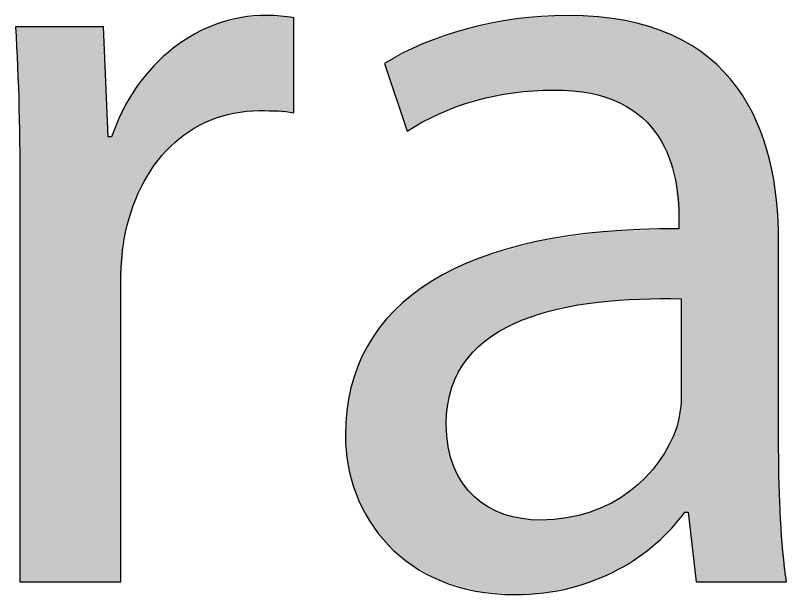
# Model space of a CAD drawing. Extents: x 0 to 360, y -268 to 0.
# Drawn here: x 256.271 to 258.288, y -177.433 to -175.919 of the extents above; entities that cross this region are included whole.
import ezdxf

# ---------------------------------------------------------------- set-up
doc = ezdxf.new("R2010")
doc.units = 0
doc.layers.add('LAYER_1', color=7, linetype='CONTINUOUS')

# ---------------------------------------------------------------- blocks, each defined once
blk = doc.blocks.new('*U282')
at = {"layer": 'LAYER_1', "color": 250}
for points in [[(256.9094, -176.1679), (256.8618, -175.9246), (256.9094, -175.9205)], [(256.9273, -176.1691), (256.9094, -175.9205), (256.9273, -175.919)], [(256.9094, -176.1679), (256.9094, -175.9205), (256.9273, -176.1691)], [(256.9273, -176.1691), (256.9273, -175.919), (256.999, -176.1739)], [(256.7986, -176.1872), (256.7806, -175.9493), (256.7986, -175.9412)], [(256.8422, -176.1742), (256.7986, -175.9412), (256.8422, -175.9298)], [(256.8618, -176.1724), (256.8422, -175.9298), (256.8618, -175.9246)], [(256.2799, -176.1619), (256.2799, -175.949), (256.2824, -176.4018)], [(256.7806, -176.1925), (256.7387, -175.9682), (256.7806, -175.9493)], [(256.725, -176.222), (256.6831, -176.0048), (256.725, -175.9772)], [(256.7387, -176.2147), (256.725, -175.9772), (256.7387, -175.9682)], [(256.676, -176.2616), (256.634, -176.0495), (256.676, -176.0113)], [(256.6831, -176.2558), (256.676, -176.0113), (256.6831, -176.0048)], [(256.6327, -176.3126), (256.5995, -176.0914), (256.6327, -176.0506)], [(256.634, -176.3105), (256.6327, -176.0506), (256.634, -176.0495)], [(256.5995, -176.3678), (256.5885, -176.1049), (256.5995, -176.0914)], [(256.5885, -176.3949), (256.5731, -176.1307), (256.5885, -176.1049)], [(256.5731, -176.4325), (256.5552, -176.1606), (256.5731, -176.1307)], [(256.5552, -176.5038), (256.5513, -176.1672), (256.5552, -176.1606)], [(256.5463, -177.4002), (256.5222, -176.2368), (256.5463, -176.1792)], [(256.5513, -176.5578), (256.5463, -176.1792), (256.5513, -176.1672)]]:
    blk.add_solid(points, dxfattribs=at)
at = {"layer": 'LAYER_1', "color": 250, "extrusion": (0, 0, -1)}
for points in [[(-256.999, -176.1739), (-256.9273, -175.919), (-256.999, -175.925)], [(-256.7986, -176.1872), (-256.7986, -175.9412), (-256.8422, -176.1742)], [(-256.8422, -176.1742), (-256.8422, -175.9298), (-256.8618, -176.1724)], [(-256.8618, -176.1724), (-256.8618, -175.9246), (-256.9094, -176.1679)], [(-256.2799, -176.1619), (-256.2707, -175.949), (-256.2799, -175.949)], [(-256.2824, -176.4018), (-256.2799, -175.949), (-256.2824, -175.949)], [(-256.2824, -177.4002), (-256.2824, -175.949), (-256.5015, -177.4002)], [(-256.5015, -177.4002), (-256.2824, -175.949), (-256.5015, -175.949)], [(-256.5015, -177.4002), (-256.5015, -175.949), (-256.5132, -177.4002)], [(-256.5132, -177.4002), (-256.5015, -175.949), (-256.5132, -176.2368)], [(-256.7806, -176.1925), (-256.7806, -175.9493), (-256.7986, -176.1872)], [(-256.725, -176.222), (-256.725, -175.9772), (-256.7387, -176.2147)], [(-256.7387, -176.2147), (-256.7387, -175.9682), (-256.7806, -176.1925)], [(-256.676, -176.2616), (-256.676, -176.0113), (-256.6831, -176.2558)], [(-256.6831, -176.2558), (-256.6831, -176.0048), (-256.725, -176.222)], [(-256.6327, -176.3126), (-256.6327, -176.0506), (-256.634, -176.3105)], [(-256.634, -176.3105), (-256.634, -176.0495), (-256.676, -176.2616)], [(-256.5995, -176.3678), (-256.5995, -176.0914), (-256.6327, -176.3126)], [(-256.5885, -176.3949), (-256.5885, -176.1049), (-256.5995, -176.3678)], [(-256.5731, -176.4325), (-256.5731, -176.1307), (-256.5885, -176.3949)], [(-256.5552, -176.5038), (-256.5552, -176.1606), (-256.5731, -176.4325)], [(-256.5463, -176.6266), (-256.5463, -176.1792), (-256.5513, -176.5578)], [(-256.5513, -176.5578), (-256.5513, -176.1672), (-256.5552, -176.5038)], [(-256.5132, -177.4002), (-256.5132, -176.2368), (-256.5222, -177.4002)], [(-256.5222, -177.4002), (-256.5132, -176.2368), (-256.5222, -176.2368)], [(-256.5222, -177.4002), (-256.5222, -176.2368), (-256.5463, -177.4002)]]:
    blk.add_solid(points, dxfattribs=at)
blk = doc.blocks.new('*U283')
at = {"layer": 'LAYER_1', "color": 250}
for points in [[(257.679, -176.1141), (257.677, -175.9216), (257.679, -175.9214)], [(257.6915, -176.1152), (257.679, -175.9214), (257.6915, -175.9206)], [(257.679, -176.1141), (257.679, -175.9214), (257.6915, -176.1152)], [(257.7125, -176.1171), (257.6915, -175.9206), (257.7125, -175.9192)], [(257.6915, -176.1152), (257.6915, -175.9206), (257.7125, -176.1171)], [(257.7155, -176.1173), (257.7125, -175.9192), (257.7155, -175.919)], [(257.7125, -176.1171), (257.7125, -175.9192), (257.7155, -176.1173)], [(257.7155, -176.1173), (257.7155, -175.919), (257.7229, -176.118)], [(257.7229, -176.118), (257.7229, -175.9193), (257.7423, -176.1196)], [(257.7423, -176.1196), (257.7423, -175.9202), (257.7443, -176.1198)], [(257.7443, -176.1198), (257.7443, -175.9202), (257.7745, -176.1224)], [(257.5164, -176.133), (257.5079, -175.9427), (257.5164, -175.941)], [(257.5496, -176.1261), (257.5164, -175.941), (257.5496, -175.9343)], [(257.5549, -176.125), (257.5496, -175.9343), (257.5549, -175.9332)], [(257.5733, -176.1211), (257.5549, -175.9332), (257.5733, -175.9295)], [(257.5777, -176.1208), (257.5733, -175.9295), (257.5777, -175.9287)], [(257.5804, -176.1206), (257.5777, -175.9287), (257.5804, -175.9281)], [(257.5953, -176.1196), (257.5804, -175.9281), (257.5953, -175.9271)], [(257.5972, -176.1195), (257.5953, -175.9271), (257.5972, -175.927)], [(257.6334, -176.117), (257.5972, -175.927), (257.6334, -175.9245)], [(257.6429, -176.1163), (257.6334, -175.9245), (257.6429, -175.9239)], [(257.6439, -176.1163), (257.6429, -175.9239), (257.6439, -175.9238)], [(257.6528, -176.1156), (257.6439, -175.9238), (257.6528, -175.9232)], [(257.677, -176.114), (257.6528, -175.9232), (257.677, -175.9216)], [(257.677, -176.114), (257.677, -175.9216), (257.679, -176.1141)], [(257.7745, -176.1224), (257.7745, -175.9216), (257.7762, -176.1226)], [(257.7762, -176.1226), (257.7762, -175.9216), (257.7877, -176.1264)], [(257.7877, -176.1264), (257.7877, -175.9221), (257.7949, -176.1288)], [(257.7949, -176.1288), (257.7949, -175.9224), (257.795, -176.1288)], [(257.795, -176.1288), (257.795, -175.9225), (257.8031, -176.1315)], [(257.8031, -176.1315), (257.8031, -175.9236), (257.8078, -176.1331)], [(257.8078, -176.1331), (257.8078, -175.9243), (257.8299, -176.1404)], [(257.8299, -176.1404), (257.8299, -175.9274), (257.8469, -176.146)], [(257.8469, -176.146), (257.8469, -175.9298), (257.8534, -176.1482)], [(257.8534, -176.1482), (257.8534, -175.9307), (257.8666, -176.1571)], [(257.8666, -176.1571), (257.8666, -175.9326), (257.8784, -176.165)], [(257.8784, -176.165), (257.8784, -175.9355), (257.9001, -176.1795)], [(257.9001, -176.1795), (257.9001, -175.941), (257.9034, -176.1817)], [(257.4299, -176.1575), (257.4283, -175.962), (257.4299, -175.9615)], [(257.4408, -176.1536), (257.4299, -175.9615), (257.4408, -175.9577)], [(257.4522, -176.1494), (257.4408, -175.9577), (257.4522, -175.9538)], [(257.4534, -176.149), (257.4522, -175.9538), (257.4534, -175.9536)], [(257.4552, -176.1484), (257.4534, -175.9536), (257.4552, -175.9532)], [(257.4713, -176.1426), (257.4552, -175.9532), (257.4713, -175.95)], [(257.4727, -176.142), (257.4713, -175.95), (257.4727, -175.9497)], [(257.4744, -176.1417), (257.4727, -175.9497), (257.4744, -175.9494)], [(257.4824, -176.14), (257.4744, -175.9494), (257.4824, -175.9478)], [(257.4838, -176.1397), (257.4824, -175.9478), (257.4838, -175.9475)], [(257.5079, -176.1347), (257.4838, -175.9475), (257.5079, -175.9427)], [(257.9034, -176.1817), (257.9034, -175.9418), (257.9114, -176.1871)], [(257.9114, -176.1871), (257.9114, -175.9438), (257.9199, -176.197)], [(257.9199, -176.197), (257.9199, -175.946), (257.9312, -176.2103)], [(257.9312, -176.2103), (257.9312, -175.9488), (257.9472, -176.2289)], [(257.9472, -176.2289), (257.9472, -175.9549), (257.9527, -176.2353)], [(257.9527, -176.2353), (257.9527, -175.957), (257.9542, -176.2383)], [(257.9542, -176.2383), (257.9542, -175.9576), (257.9802, -176.2893)], [(257.379, -176.1759), (257.3598, -175.9854), (257.379, -175.9789)], [(257.3846, -176.1739), (257.379, -175.9789), (257.3846, -175.977)], [(257.3979, -176.1691), (257.3846, -175.977), (257.3979, -175.9724)], [(257.3992, -176.1686), (257.3979, -175.9724), (257.3992, -175.972)], [(257.4016, -176.1677), (257.3992, -175.972), (257.4016, -175.9711)], [(257.403, -176.1672), (257.4016, -175.9711), (257.403, -175.9706)], [(257.4093, -176.165), (257.403, -175.9706), (257.4093, -175.9685)], [(257.4125, -176.1638), (257.4093, -175.9685), (257.4125, -175.9674)], [(257.4177, -176.1619), (257.4125, -175.9674), (257.4177, -175.9656)], [(257.4186, -176.1616), (257.4177, -175.9656), (257.4186, -175.9653)], [(257.4283, -176.1581), (257.4186, -175.9653), (257.4283, -175.962)], [(257.9802, -176.2893), (257.9802, -175.9675), (257.9812, -176.2928)], [(257.9812, -176.2928), (257.9812, -175.9679), (257.9877, -176.315)], [(257.9877, -176.315), (257.9877, -175.9703), (257.989, -176.3192)], [(257.989, -176.3192), (257.989, -175.9708), (257.9965, -176.345)], [(257.9965, -176.345), (257.9965, -175.9748), (258.0008, -176.3895)], [(258.0008, -176.3895), (258.0008, -175.9771), (258.0063, -176.4468)], [(257.3358, -176.1998), (257.3083, -176.0077), (257.3358, -175.9936)], [(257.3598, -176.1865), (257.3358, -175.9936), (257.3598, -175.9854)], [(258.0304, -177.2173), (258.0304, -175.9928), (258.0402, -177.3007)], [(258.0402, -177.3007), (258.0402, -175.998), (258.0518, -177.4002)], [(257.2959, -176.2218), (257.2621, -176.0315), (257.2959, -176.0141)], [(257.3076, -176.2153), (257.2959, -176.0141), (257.3076, -176.0081)], [(257.3083, -176.2149), (257.3076, -176.0081), (257.3083, -176.0077)], [(257.2458, -176.0739), (257.236, -176.0449), (257.2458, -176.0399)], [(257.2621, -176.122), (257.2458, -176.0399), (257.2621, -176.0315)], [(257.2458, -176.0739), (257.2458, -176.0399), (257.2621, -176.122)], [(257.2621, -176.122), (257.2621, -176.0315), (257.2959, -176.2218)], [(257.8031, -176.668), (257.795, -176.4865), (257.8031, -176.4853)], [(257.8078, -176.6676), (257.8031, -176.4853), (257.8078, -176.4846)], [(257.8299, -176.6659), (257.8078, -176.4846), (257.8299, -176.4838)], [(257.8469, -176.6647), (257.8299, -176.4838), (257.8469, -176.4831)], [(257.8534, -176.6642), (257.8469, -176.4831), (257.8534, -176.4828)], [(257.8666, -176.6632), (257.8534, -176.4828), (257.8666, -176.4823)], [(257.8784, -176.6623), (257.8666, -176.4823), (257.8784, -176.4818)], [(257.9001, -176.6607), (257.8784, -176.4818), (257.9001, -176.481)], [(257.9034, -176.6604), (257.9001, -176.481), (257.9034, -176.4808)], [(257.9114, -176.6604), (257.9034, -176.4808), (257.9114, -176.4805)], [(257.9199, -176.6603), (257.9114, -176.4805), (257.9199, -176.4802)], [(257.9312, -176.6602), (257.9199, -176.4802), (257.9312, -176.4797)], [(257.9472, -176.6601), (257.9312, -176.4797), (257.9472, -176.4791)], [(257.9527, -176.6601), (257.9472, -176.4791), (257.9527, -176.4789)], [(257.9542, -176.6601), (257.9527, -176.4789), (257.9542, -176.4788)], [(257.9802, -176.6599), (257.9542, -176.4788), (257.9802, -176.4778)], [(257.9812, -176.6599), (257.9802, -176.4778), (257.9812, -176.4777)], [(257.9877, -176.6598), (257.9812, -176.4777), (257.9877, -176.4775)], [(257.989, -176.6598), (257.9877, -176.4775), (257.989, -176.4774)], [(257.9965, -176.6598), (257.989, -176.4774), (257.9965, -176.4771)], [(258.0008, -176.6598), (257.9965, -176.4771), (258.0008, -176.477)], [(258.0063, -176.6597), (258.0008, -176.477), (258.0063, -176.4767)], [(257.677, -176.69), (257.6528, -176.5075), (257.677, -176.504)], [(257.679, -176.6894), (257.677, -176.504), (257.679, -176.5037)], [(257.6915, -176.6861), (257.679, -176.5037), (257.6915, -176.5018)], [(257.7125, -176.6819), (257.6915, -176.5018), (257.7125, -176.4987)], [(257.7155, -176.6813), (257.7125, -176.4987), (257.7155, -176.4983)], [(257.7229, -176.6799), (257.7155, -176.4983), (257.7229, -176.4972)], [(257.7423, -176.676), (257.7229, -176.4972), (257.7423, -176.4943)], [(257.7443, -176.6757), (257.7423, -176.4943), (257.7443, -176.494)], [(257.7745, -176.6715), (257.7443, -176.494), (257.7745, -176.4896)], [(257.7762, -176.6712), (257.7745, -176.4896), (257.7762, -176.4893)], [(257.7877, -176.6696), (257.7762, -176.4893), (257.7877, -176.4876)], [(257.7949, -176.6686), (257.7877, -176.4876), (257.7949, -176.4866)], [(257.795, -176.6686), (257.7949, -176.4866), (257.795, -176.4865)], [(257.5777, -176.7241), (257.5733, -176.5278), (257.5777, -176.5265)], [(257.5804, -176.7228), (257.5777, -176.5265), (257.5804, -176.5257)], [(257.5953, -176.716), (257.5804, -176.5257), (257.5953, -176.5214)], [(257.5972, -176.7151), (257.5953, -176.5214), (257.5972, -176.5209)], [(257.6334, -176.7024), (257.5972, -176.5209), (257.6334, -176.5104)], [(257.6429, -176.6991), (257.6334, -176.5104), (257.6429, -176.509)], [(257.6439, -176.6988), (257.6429, -176.509), (257.6439, -176.5089)], [(257.6528, -176.6964), (257.6439, -176.5089), (257.6528, -176.5075)], [(257.5079, -176.7644), (257.4838, -176.5536), (257.5079, -176.5467)], [(257.5164, -176.7576), (257.5079, -176.5467), (257.5164, -176.5442)], [(257.5496, -176.7377), (257.5164, -176.5442), (257.5496, -176.5346)], [(257.5549, -176.7346), (257.5496, -176.5346), (257.5549, -176.5331)], [(257.5733, -176.7261), (257.5549, -176.5331), (257.5733, -176.5278)], [(257.4534, -176.8156), (257.4522, -176.5672), (257.4534, -176.5667)], [(257.4552, -176.8137), (257.4534, -176.5667), (257.4552, -176.5659)], [(257.4713, -176.7965), (257.4552, -176.5659), (257.4713, -176.559)], [(257.4727, -176.795), (257.4713, -176.559), (257.4727, -176.5584)], [(257.4744, -176.7932), (257.4727, -176.5584), (257.4744, -176.5577)], [(257.4824, -176.7846), (257.4744, -176.5577), (257.4824, -176.5542)], [(257.4838, -176.7835), (257.4824, -176.5542), (257.4838, -176.5536)], [(257.4093, -176.9046), (257.403, -176.5901), (257.4093, -176.5867)], [(257.4125, -176.8912), (257.4093, -176.5867), (257.4125, -176.585)], [(257.4177, -176.8792), (257.4125, -176.585), (257.4177, -176.5821)], [(257.4186, -176.8772), (257.4177, -176.5821), (257.4186, -176.5816)], [(257.4283, -176.8549), (257.4186, -176.5816), (257.4283, -176.5775)], [(257.4299, -176.8511), (257.4283, -176.5775), (257.4299, -176.5768)], [(257.4408, -176.8346), (257.4299, -176.5768), (257.4408, -176.5721)], [(257.4522, -176.8174), (257.4408, -176.5721), (257.4522, -176.5672)], [(257.379, -177.3945), (257.3598, -176.6138), (257.379, -176.6033)], [(257.3846, -177.3975), (257.379, -176.6033), (257.3846, -176.6003)], [(257.379, -177.3945), (257.379, -176.6033), (257.3846, -177.3975)], [(257.3979, -177.4014), (257.3846, -176.6003), (257.3979, -176.593)], [(257.3846, -177.3975), (257.3846, -176.6003), (257.3979, -177.4014)], [(257.3992, -176.9689), (257.3979, -176.593), (257.3992, -176.5922)], [(257.4016, -176.9363), (257.3992, -176.5922), (257.4016, -176.5909)], [(257.403, -176.9304), (257.4016, -176.5909), (257.403, -176.5901)], [(257.3598, -177.3842), (257.3358, -176.6306), (257.3598, -176.6138)], [(257.3598, -177.3842), (257.3598, -176.6138), (257.379, -177.3945)], [(257.3358, -177.3713), (257.3083, -176.6497), (257.3358, -176.6306)], [(257.3358, -177.3713), (257.3358, -176.6306), (257.3598, -177.3842)], [(257.2959, -177.346), (257.2621, -176.6906), (257.2959, -176.6606)], [(257.3076, -177.356), (257.2959, -176.6606), (257.3076, -176.6502)], [(257.2959, -177.346), (257.2959, -176.6606), (257.3076, -177.356)], [(257.3083, -177.3566), (257.3076, -176.6502), (257.3083, -176.6497)], [(257.3076, -177.356), (257.3076, -176.6502), (257.3083, -177.3566)], [(257.3083, -177.3566), (257.3083, -176.6497), (257.3358, -177.3713)], [(257.2621, -177.3173), (257.2458, -176.7094), (257.2621, -176.6906)], [(257.2621, -177.3173), (257.2621, -176.6906), (257.2959, -177.346)], [(257.236, -177.2908), (257.2234, -176.7351), (257.236, -176.7206)], [(257.2458, -177.3034), (257.236, -176.7206), (257.2458, -176.7094)], [(257.236, -177.2908), (257.236, -176.7206), (257.2458, -177.3034)], [(257.2458, -177.3034), (257.2458, -176.7094), (257.2621, -177.3173)], [(257.2234, -177.2745), (257.197, -176.7751), (257.2234, -176.7351)], [(257.2234, -177.2745), (257.2234, -176.7351), (257.236, -177.2908)], [(257.1914, -177.2292), (257.1664, -176.836), (257.1914, -176.7836)], [(257.197, -177.2405), (257.1914, -176.7836), (257.197, -176.7751)], [(257.1914, -177.2292), (257.1914, -176.7836), (257.197, -177.2405)], [(257.197, -177.2405), (257.197, -176.7751), (257.2234, -177.2745)], [(257.1664, -177.1789), (257.1621, -176.8498), (257.1664, -176.836)], [(257.1664, -177.1789), (257.1664, -176.836), (257.1914, -177.2292)], [(257.1621, -177.17), (257.1485, -176.8924), (257.1621, -176.8498)], [(257.1621, -177.17), (257.1621, -176.8498), (257.1664, -177.1789)], [(257.1485, -177.1213), (257.141, -176.9337), (257.1485, -176.8924)], [(257.1485, -177.1213), (257.1485, -176.8924), (257.1621, -177.17)], [(258.0125, -177.2284), (258.01, -176.9512), (258.0125, -176.9115)], [(257.141, -177.0946), (257.1376, -176.9525), (257.141, -176.9337)], [(257.141, -177.0946), (257.141, -176.9337), (257.1485, -177.1213)], [(257.1376, -177.0568), (257.134, -177.0164), (257.1376, -176.9525)], [(257.1376, -177.0568), (257.1376, -176.9525), (257.141, -177.0946)], [(258.0063, -177.2361), (258.0008, -176.9954), (258.0063, -176.969)], [(258.01, -177.2315), (258.0063, -176.969), (258.01, -176.9512)], [(257.3979, -177.4014), (257.3979, -176.9864), (257.3992, -177.4018)], [(257.9965, -177.2483), (257.989, -177.0231), (257.9965, -177.0054)], [(258.0008, -177.243), (257.9965, -177.0054), (258.0008, -176.9954)], [(257.3992, -177.4018), (257.3992, -177.0179), (257.4016, -177.4025)], [(257.9877, -177.2593), (257.9812, -177.0411), (257.9877, -177.026)], [(257.989, -177.2577), (257.9877, -177.026), (257.989, -177.0231)], [(257.4016, -177.4025), (257.4016, -177.0365), (257.403, -177.4029)], [(257.403, -177.4029), (257.403, -177.0472), (257.4093, -177.4047)], [(257.9802, -177.2667), (257.9542, -177.0852), (257.9802, -177.0428)], [(257.9812, -177.2656), (257.9802, -177.0428), (257.9812, -177.0411)], [(257.4093, -177.4047), (257.4093, -177.0743), (257.4125, -177.4057)], [(257.4125, -177.4057), (257.4125, -177.0838), (257.4177, -177.4072)], [(257.9527, -177.2936), (257.9472, -177.0937), (257.9527, -177.087)], [(257.9542, -177.2922), (257.9527, -177.087), (257.9542, -177.0852)], [(257.4177, -177.4072), (257.4177, -177.0992), (257.4186, -177.4075)], [(257.4186, -177.4075), (257.4186, -177.101), (257.4283, -177.4103)], [(257.9472, -177.2991), (257.9312, -177.1127), (257.9472, -177.0937)], [(257.4283, -177.4103), (257.4283, -177.1219), (257.4299, -177.4108)], [(257.4299, -177.4108), (257.4299, -177.1246), (257.4408, -177.414)], [(257.9199, -177.3203), (257.9114, -177.1338), (257.9199, -177.1263)], [(257.9312, -177.3115), (257.9199, -177.1263), (257.9312, -177.1127)], [(257.4408, -177.414), (257.4408, -177.1426), (257.4522, -177.4173)], [(257.9001, -177.3357), (257.8784, -177.163), (257.9001, -177.1438)], [(257.9034, -177.3331), (257.9001, -177.1438), (257.9034, -177.1409)], [(257.9114, -177.3269), (257.9034, -177.1409), (257.9114, -177.1338)], [(257.4522, -177.4173), (257.4522, -177.1573), (257.4534, -177.4177)], [(257.4534, -177.4177), (257.4534, -177.1588), (257.4552, -177.4182)], [(257.4552, -177.4182), (257.4552, -177.1611), (257.4713, -177.4229)], [(257.8666, -177.356), (257.8534, -177.1789), (257.8666, -177.1704)], [(257.8784, -177.3488), (257.8666, -177.1704), (257.8784, -177.163)], [(257.4713, -177.4229), (257.4713, -177.1776), (257.4727, -177.4233)], [(257.4727, -177.4233), (257.4727, -177.1787), (257.4744, -177.4238)], [(257.4744, -177.4238), (257.4744, -177.1799), (257.4824, -177.4245)], [(257.4824, -177.4245), (257.4824, -177.1858), (257.4838, -177.4246)], [(257.4838, -177.4246), (257.4838, -177.1868), (257.5079, -177.4268)], [(257.8469, -177.3679), (257.8299, -177.1939), (257.8469, -177.183)], [(257.8534, -177.364), (257.8469, -177.183), (257.8534, -177.1789)], [(257.5079, -177.4268), (257.5079, -177.2045), (257.5164, -177.4276)], [(257.5164, -177.4276), (257.5164, -177.2083), (257.5496, -177.4306)], [(257.7877, -177.3949), (257.7762, -177.217), (257.7877, -177.2126)], [(257.7949, -177.3916), (257.7877, -177.2126), (257.7949, -177.2099)], [(257.795, -177.3916), (257.7949, -177.2099), (257.795, -177.2098)], [(257.8031, -177.3879), (257.795, -177.2098), (257.8031, -177.2067)], [(257.8078, -177.3857), (257.8031, -177.2067), (257.8078, -177.2045)], [(257.8299, -177.3757), (257.8078, -177.2045), (257.8299, -177.1939)], [(257.5496, -177.4306), (257.5496, -177.2234), (257.5549, -177.431)], [(257.5549, -177.431), (257.5549, -177.2247), (257.5733, -177.4327)], [(257.5733, -177.4327), (257.5733, -177.2292), (257.5777, -177.4331)], [(257.7155, -177.4168), (257.7125, -177.2329), (257.7155, -177.2323)], [(257.7229, -177.4154), (257.7155, -177.2323), (257.7229, -177.2308)], [(257.7423, -177.4093), (257.7229, -177.2308), (257.7423, -177.2268)], [(257.7443, -177.4086), (257.7423, -177.2268), (257.7443, -177.2264)], [(257.7745, -177.399), (257.7443, -177.2264), (257.7745, -177.2176)], [(257.7762, -177.3985), (257.7745, -177.2176), (257.7762, -177.217)], [(257.6528, -177.4285), (257.6439, -177.2383), (257.6528, -177.2379)], [(257.677, -177.424), (257.6528, -177.2379), (257.677, -177.237)], [(257.679, -177.4236), (257.677, -177.237), (257.679, -177.2369)], [(257.6915, -177.4213), (257.679, -177.2369), (257.6915, -177.2354)], [(257.7125, -177.4174), (257.6915, -177.2354), (257.7125, -177.2329)]]:
    blk.add_solid(points, dxfattribs=at)
at = {"layer": 'LAYER_1', "color": 250, "extrusion": (0, 0, -1)}
for points in [[(-257.7229, -176.118), (-257.7155, -175.919), (-257.7229, -175.9193)], [(-257.7423, -176.1196), (-257.7229, -175.9193), (-257.7423, -175.9202)], [(-257.7443, -176.1198), (-257.7423, -175.9202), (-257.7443, -175.9202)], [(-257.7745, -176.1224), (-257.7443, -175.9202), (-257.7745, -175.9216)], [(-257.5164, -176.133), (-257.5164, -175.941), (-257.5496, -176.1261)], [(-257.5496, -176.1261), (-257.5496, -175.9343), (-257.5549, -176.125)], [(-257.5549, -176.125), (-257.5549, -175.9332), (-257.5733, -176.1211)], [(-257.5733, -176.1211), (-257.5733, -175.9295), (-257.5777, -176.1208)], [(-257.5777, -176.1208), (-257.5777, -175.9287), (-257.5804, -176.1206)], [(-257.5804, -176.1206), (-257.5804, -175.9281), (-257.5953, -176.1196)], [(-257.5953, -176.1196), (-257.5953, -175.9271), (-257.5972, -176.1195)], [(-257.5972, -176.1195), (-257.5972, -175.927), (-257.6334, -176.117)], [(-257.6334, -176.117), (-257.6334, -175.9245), (-257.6429, -176.1163)], [(-257.6429, -176.1163), (-257.6429, -175.9239), (-257.6439, -176.1163)], [(-257.6439, -176.1163), (-257.6439, -175.9238), (-257.6528, -176.1156)], [(-257.6528, -176.1156), (-257.6528, -175.9232), (-257.677, -176.114)], [(-257.7762, -176.1226), (-257.7745, -175.9216), (-257.7762, -175.9216)], [(-257.7877, -176.1264), (-257.7762, -175.9216), (-257.7877, -175.9221)], [(-257.7949, -176.1288), (-257.7877, -175.9221), (-257.7949, -175.9224)], [(-257.795, -176.1288), (-257.7949, -175.9224), (-257.795, -175.9225)], [(-257.8031, -176.1315), (-257.795, -175.9225), (-257.8031, -175.9236)], [(-257.8078, -176.1331), (-257.8031, -175.9236), (-257.8078, -175.9243)], [(-257.8299, -176.1404), (-257.8078, -175.9243), (-257.8299, -175.9274)], [(-257.8469, -176.146), (-257.8299, -175.9274), (-257.8469, -175.9298)], [(-257.8534, -176.1482), (-257.8469, -175.9298), (-257.8534, -175.9307)], [(-257.8666, -176.1571), (-257.8534, -175.9307), (-257.8666, -175.9326)], [(-257.8784, -176.165), (-257.8666, -175.9326), (-257.8784, -175.9355)], [(-257.9001, -176.1795), (-257.8784, -175.9355), (-257.9001, -175.941)], [(-257.9034, -176.1817), (-257.9001, -175.941), (-257.9034, -175.9418)], [(-257.4299, -176.1575), (-257.4299, -175.9615), (-257.4408, -176.1536)], [(-257.4408, -176.1536), (-257.4408, -175.9577), (-257.4522, -176.1494)], [(-257.4522, -176.1494), (-257.4522, -175.9538), (-257.4534, -176.149)], [(-257.4534, -176.149), (-257.4534, -175.9536), (-257.4552, -176.1484)], [(-257.4552, -176.1484), (-257.4552, -175.9532), (-257.4713, -176.1426)], [(-257.4713, -176.1426), (-257.4713, -175.95), (-257.4727, -176.142)], [(-257.4727, -176.142), (-257.4727, -175.9497), (-257.4744, -176.1417)], [(-257.4744, -176.1417), (-257.4744, -175.9494), (-257.4824, -176.14)], [(-257.4824, -176.14), (-257.4824, -175.9478), (-257.4838, -176.1397)], [(-257.4838, -176.1397), (-257.4838, -175.9475), (-257.5079, -176.1347)], [(-257.5079, -176.1347), (-257.5079, -175.9427), (-257.5164, -176.133)], [(-257.9114, -176.1871), (-257.9034, -175.9418), (-257.9114, -175.9438)], [(-257.9199, -176.197), (-257.9114, -175.9438), (-257.9199, -175.946)], [(-257.9312, -176.2103), (-257.9199, -175.946), (-257.9312, -175.9488)], [(-257.9472, -176.2289), (-257.9312, -175.9488), (-257.9472, -175.9549)], [(-257.9527, -176.2353), (-257.9472, -175.9549), (-257.9527, -175.957)], [(-257.9542, -176.2383), (-257.9527, -175.957), (-257.9542, -175.9576)], [(-257.9802, -176.2893), (-257.9542, -175.9576), (-257.9802, -175.9675)], [(-257.379, -176.1759), (-257.379, -175.9789), (-257.3846, -176.1739)], [(-257.3846, -176.1739), (-257.3846, -175.977), (-257.3979, -176.1691)], [(-257.3979, -176.1691), (-257.3979, -175.9724), (-257.3992, -176.1686)], [(-257.3992, -176.1686), (-257.3992, -175.972), (-257.4016, -176.1677)], [(-257.4016, -176.1677), (-257.4016, -175.9711), (-257.403, -176.1672)], [(-257.403, -176.1672), (-257.403, -175.9706), (-257.4093, -176.165)], [(-257.4093, -176.165), (-257.4093, -175.9685), (-257.4125, -176.1638)], [(-257.4125, -176.1638), (-257.4125, -175.9674), (-257.4177, -176.1619)], [(-257.4177, -176.1619), (-257.4177, -175.9656), (-257.4186, -176.1616)], [(-257.4186, -176.1616), (-257.4186, -175.9653), (-257.4283, -176.1581)], [(-257.4283, -176.1581), (-257.4283, -175.962), (-257.4299, -176.1575)], [(-257.9812, -176.2928), (-257.9802, -175.9675), (-257.9812, -175.9679)], [(-257.9877, -176.315), (-257.9812, -175.9679), (-257.9877, -175.9703)], [(-257.989, -176.3192), (-257.9877, -175.9703), (-257.989, -175.9708)], [(-257.9965, -176.345), (-257.989, -175.9708), (-257.9965, -175.9748)], [(-258.0008, -176.3895), (-257.9965, -175.9748), (-258.0008, -175.9771)], [(-258.0063, -176.4468), (-258.0008, -175.9771), (-258.0063, -175.98)], [(-258.0063, -176.6597), (-258.0063, -175.98), (-258.01, -176.6597)], [(-258.01, -176.6597), (-258.0063, -175.98), (-258.01, -175.982)], [(-258.01, -176.6597), (-258.01, -175.982), (-258.0125, -176.6597)], [(-258.0125, -176.6597), (-258.01, -175.982), (-258.0125, -175.9833)], [(-257.3358, -176.1998), (-257.3358, -175.9936), (-257.3598, -176.1865)], [(-257.3598, -176.1865), (-257.3598, -175.9854), (-257.379, -176.1759)], [(-258.0125, -177.2284), (-258.0125, -175.9833), (-258.0215, -177.2173)], [(-258.0215, -177.2173), (-258.0125, -175.9833), (-258.0215, -175.9881)], [(-258.0215, -177.2173), (-258.0215, -175.9881), (-258.0304, -177.2173)], [(-258.0304, -177.2173), (-258.0215, -175.9881), (-258.0304, -175.9928)], [(-258.0402, -177.3007), (-258.0304, -175.9928), (-258.0402, -175.998)], [(-258.0518, -177.4002), (-258.0402, -175.998), (-258.0518, -176.0062)], [(-257.2959, -176.2218), (-257.2959, -176.0141), (-257.3076, -176.2153)], [(-257.3076, -176.2153), (-257.3076, -176.0081), (-257.3083, -176.2149)], [(-257.3083, -176.2149), (-257.3083, -176.0077), (-257.3358, -176.1998)], [(-258.0518, -177.4002), (-258.0518, -176.0062), (-258.0852, -177.4002)], [(-258.0852, -177.4002), (-258.0518, -176.0062), (-258.0852, -176.03)], [(-258.0852, -177.4002), (-258.0852, -176.03), (-258.1243, -177.4002)], [(-258.1243, -177.4002), (-258.0852, -176.03), (-258.1243, -176.0663)], [(-258.1243, -177.4002), (-258.1243, -176.0663), (-258.1579, -177.4002)], [(-258.1579, -177.4002), (-258.1243, -176.0663), (-258.1579, -176.1064)], [(-258.1579, -177.4002), (-258.1579, -176.1064), (-258.2098, -177.4002)], [(-258.2098, -177.4002), (-258.1579, -176.1064), (-258.2098, -176.1963)], [(-258.2098, -177.4002), (-258.2098, -176.1963), (-258.2436, -177.4002)], [(-258.2436, -177.4002), (-258.2098, -176.1963), (-258.2436, -176.2959)], [(-258.2436, -177.4002), (-258.2436, -176.2959), (-258.2619, -177.4002)], [(-258.2619, -177.4002), (-258.2436, -176.2959), (-258.2619, -176.4016)], [(-258.2619, -177.4002), (-258.2619, -176.4016), (-258.2674, -177.4002)], [(-258.2674, -177.4002), (-258.2619, -176.4016), (-258.2674, -176.5096)], [(-257.8031, -176.668), (-257.8031, -176.4853), (-257.8078, -176.6676)], [(-257.8078, -176.6676), (-257.8078, -176.4846), (-257.8299, -176.6659)], [(-257.8299, -176.6659), (-257.8299, -176.4838), (-257.8469, -176.6647)], [(-257.8469, -176.6647), (-257.8469, -176.4831), (-257.8534, -176.6642)], [(-257.8534, -176.6642), (-257.8534, -176.4828), (-257.8666, -176.6632)], [(-257.8666, -176.6632), (-257.8666, -176.4823), (-257.8784, -176.6623)], [(-257.8784, -176.6623), (-257.8784, -176.4818), (-257.9001, -176.6607)], [(-257.9001, -176.6607), (-257.9001, -176.481), (-257.9034, -176.6604)], [(-257.9034, -176.6604), (-257.9034, -176.4808), (-257.9114, -176.6604)], [(-257.9114, -176.6604), (-257.9114, -176.4805), (-257.9199, -176.6603)], [(-257.9199, -176.6603), (-257.9199, -176.4802), (-257.9312, -176.6602)], [(-257.9312, -176.6602), (-257.9312, -176.4797), (-257.9472, -176.6601)], [(-257.9472, -176.6601), (-257.9472, -176.4791), (-257.9527, -176.6601)], [(-257.9527, -176.6601), (-257.9527, -176.4789), (-257.9542, -176.6601)], [(-257.9542, -176.6601), (-257.9542, -176.4788), (-257.9802, -176.6599)], [(-257.9802, -176.6599), (-257.9802, -176.4778), (-257.9812, -176.6599)], [(-257.9812, -176.6599), (-257.9812, -176.4777), (-257.9877, -176.6598)], [(-257.9877, -176.6598), (-257.9877, -176.4775), (-257.989, -176.6598)], [(-257.989, -176.6598), (-257.989, -176.4774), (-257.9965, -176.6598)], [(-257.9965, -176.6598), (-257.9965, -176.4771), (-258.0008, -176.6598)], [(-258.0008, -176.6598), (-258.0008, -176.477), (-258.0063, -176.6597)], [(-257.677, -176.69), (-257.677, -176.504), (-257.679, -176.6894)], [(-257.679, -176.6894), (-257.679, -176.5037), (-257.6915, -176.6861)], [(-257.6915, -176.6861), (-257.6915, -176.5018), (-257.7125, -176.6819)], [(-257.7125, -176.6819), (-257.7125, -176.4987), (-257.7155, -176.6813)], [(-257.7155, -176.6813), (-257.7155, -176.4983), (-257.7229, -176.6799)], [(-257.7229, -176.6799), (-257.7229, -176.4972), (-257.7423, -176.676)], [(-257.7423, -176.676), (-257.7423, -176.4943), (-257.7443, -176.6757)], [(-257.7443, -176.6757), (-257.7443, -176.494), (-257.7745, -176.6715)], [(-257.7745, -176.6715), (-257.7745, -176.4896), (-257.7762, -176.6712)], [(-257.7762, -176.6712), (-257.7762, -176.4893), (-257.7877, -176.6696)], [(-257.7877, -176.6696), (-257.7877, -176.4876), (-257.7949, -176.6686)], [(-257.7949, -176.6686), (-257.7949, -176.4866), (-257.795, -176.6686)], [(-257.795, -176.6686), (-257.795, -176.4865), (-257.8031, -176.668)], [(-257.5777, -176.7241), (-257.5777, -176.5265), (-257.5804, -176.7228)], [(-257.5804, -176.7228), (-257.5804, -176.5257), (-257.5953, -176.716)], [(-257.5953, -176.716), (-257.5953, -176.5214), (-257.5972, -176.7151)], [(-257.5972, -176.7151), (-257.5972, -176.5209), (-257.6334, -176.7024)], [(-257.6334, -176.7024), (-257.6334, -176.5104), (-257.6429, -176.6991)], [(-257.6429, -176.6991), (-257.6429, -176.509), (-257.6439, -176.6988)], [(-257.6439, -176.6988), (-257.6439, -176.5089), (-257.6528, -176.6964)], [(-257.6528, -176.6964), (-257.6528, -176.5075), (-257.677, -176.69)], [(-257.5079, -176.7644), (-257.5079, -176.5467), (-257.5164, -176.7576)], [(-257.5164, -176.7576), (-257.5164, -176.5442), (-257.5496, -176.7377)], [(-257.5496, -176.7377), (-257.5496, -176.5346), (-257.5549, -176.7346)], [(-257.5549, -176.7346), (-257.5549, -176.5331), (-257.5733, -176.7261)], [(-257.5733, -176.7261), (-257.5733, -176.5278), (-257.5777, -176.7241)], [(-257.4534, -176.8156), (-257.4534, -176.5667), (-257.4552, -176.8137)], [(-257.4552, -176.8137), (-257.4552, -176.5659), (-257.4713, -176.7965)], [(-257.4713, -176.7965), (-257.4713, -176.559), (-257.4727, -176.795)], [(-257.4727, -176.795), (-257.4727, -176.5584), (-257.4744, -176.7932)], [(-257.4744, -176.7932), (-257.4744, -176.5577), (-257.4824, -176.7846)], [(-257.4824, -176.7846), (-257.4824, -176.5542), (-257.4838, -176.7835)], [(-257.4838, -176.7835), (-257.4838, -176.5536), (-257.5079, -176.7644)], [(-257.4093, -176.9046), (-257.4093, -176.5867), (-257.4125, -176.8912)], [(-257.4125, -176.8912), (-257.4125, -176.585), (-257.4177, -176.8792)], [(-257.4177, -176.8792), (-257.4177, -176.5821), (-257.4186, -176.8772)], [(-257.4186, -176.8772), (-257.4186, -176.5816), (-257.4283, -176.8549)], [(-257.4283, -176.8549), (-257.4283, -176.5775), (-257.4299, -176.8511)], [(-257.4299, -176.8511), (-257.4299, -176.5768), (-257.4408, -176.8346)], [(-257.4408, -176.8346), (-257.4408, -176.5721), (-257.4522, -176.8174)], [(-257.4522, -176.8174), (-257.4522, -176.5672), (-257.4534, -176.8156)], [(-257.3979, -176.9864), (-257.3979, -176.593), (-257.3992, -176.9689)], [(-257.3992, -176.9689), (-257.3992, -176.5922), (-257.4016, -176.9363)], [(-257.4016, -176.9363), (-257.4016, -176.5909), (-257.403, -176.9304)], [(-257.403, -176.9304), (-257.403, -176.5901), (-257.4093, -176.9046)], [(-258.0063, -177.2361), (-258.0063, -176.969), (-258.01, -177.2315)], [(-258.01, -177.2315), (-258.01, -176.9512), (-258.0125, -177.2284)], [(-257.3992, -177.4018), (-257.3979, -176.9864), (-257.3992, -177.0179)], [(-257.9965, -177.2483), (-257.9965, -177.0054), (-258.0008, -177.243)], [(-258.0008, -177.243), (-258.0008, -176.9954), (-258.0063, -177.2361)], [(-257.4016, -177.4025), (-257.3992, -177.0179), (-257.4016, -177.0365)], [(-257.9877, -177.2593), (-257.9877, -177.026), (-257.989, -177.2577)], [(-257.989, -177.2577), (-257.989, -177.0231), (-257.9965, -177.2483)], [(-257.403, -177.4029), (-257.4016, -177.0365), (-257.403, -177.0472)], [(-257.4093, -177.4047), (-257.403, -177.0472), (-257.4093, -177.0743)], [(-257.9802, -177.2667), (-257.9802, -177.0428), (-257.9812, -177.2656)], [(-257.9812, -177.2656), (-257.9812, -177.0411), (-257.9877, -177.2593)], [(-258.2674, -177.4002), (-258.2674, -177.0524), (-258.2723, -177.4002)], [(-258.2723, -177.4002), (-258.2674, -177.0524), (-258.2723, -177.2364)], [(-257.4125, -177.4057), (-257.4093, -177.0743), (-257.4125, -177.0838)], [(-257.4177, -177.4072), (-257.4125, -177.0838), (-257.4177, -177.0992)], [(-257.9527, -177.2936), (-257.9527, -177.087), (-257.9542, -177.2922)], [(-257.9542, -177.2922), (-257.9542, -177.0852), (-257.9802, -177.2667)], [(-257.4186, -177.4075), (-257.4177, -177.0992), (-257.4186, -177.101)], [(-257.4283, -177.4103), (-257.4186, -177.101), (-257.4283, -177.1219)], [(-257.9472, -177.2991), (-257.9472, -177.0937), (-257.9527, -177.2936)], [(-257.4299, -177.4108), (-257.4283, -177.1219), (-257.4299, -177.1246)], [(-257.4408, -177.414), (-257.4299, -177.1246), (-257.4408, -177.1426)], [(-257.9199, -177.3203), (-257.9199, -177.1263), (-257.9312, -177.3115)], [(-257.9312, -177.3115), (-257.9312, -177.1127), (-257.9472, -177.2991)], [(-257.4522, -177.4173), (-257.4408, -177.1426), (-257.4522, -177.1573)], [(-257.9001, -177.3357), (-257.9001, -177.1438), (-257.9034, -177.3331)], [(-257.9034, -177.3331), (-257.9034, -177.1409), (-257.9114, -177.3269)], [(-257.9114, -177.3269), (-257.9114, -177.1338), (-257.9199, -177.3203)], [(-257.4534, -177.4177), (-257.4522, -177.1573), (-257.4534, -177.1588)], [(-257.4552, -177.4182), (-257.4534, -177.1588), (-257.4552, -177.1611)], [(-257.4713, -177.4229), (-257.4552, -177.1611), (-257.4713, -177.1776)], [(-257.8666, -177.356), (-257.8666, -177.1704), (-257.8784, -177.3488)], [(-257.8784, -177.3488), (-257.8784, -177.163), (-257.9001, -177.3357)], [(-257.4727, -177.4233), (-257.4713, -177.1776), (-257.4727, -177.1787)], [(-257.4744, -177.4238), (-257.4727, -177.1787), (-257.4744, -177.1799)], [(-257.4824, -177.4245), (-257.4744, -177.1799), (-257.4824, -177.1858)], [(-257.4838, -177.4246), (-257.4824, -177.1858), (-257.4838, -177.1868)], [(-257.5079, -177.4268), (-257.4838, -177.1868), (-257.5079, -177.2045)], [(-257.8469, -177.3679), (-257.8469, -177.183), (-257.8534, -177.364)], [(-257.8534, -177.364), (-257.8534, -177.1789), (-257.8666, -177.356)], [(-257.5164, -177.4276), (-257.5079, -177.2045), (-257.5164, -177.2083)], [(-257.5496, -177.4306), (-257.5164, -177.2083), (-257.5496, -177.2234)], [(-257.7877, -177.3949), (-257.7877, -177.2126), (-257.7949, -177.3916)], [(-257.7949, -177.3916), (-257.7949, -177.2099), (-257.795, -177.3916)], [(-257.795, -177.3916), (-257.795, -177.2098), (-257.8031, -177.3879)], [(-257.8031, -177.3879), (-257.8031, -177.2067), (-257.8078, -177.3857)], [(-257.8078, -177.3857), (-257.8078, -177.2045), (-257.8299, -177.3757)], [(-257.8299, -177.3757), (-257.8299, -177.1939), (-257.8469, -177.3679)], [(-257.5549, -177.431), (-257.5496, -177.2234), (-257.5549, -177.2247)], [(-257.5733, -177.4327), (-257.5549, -177.2247), (-257.5733, -177.2292)], [(-257.5777, -177.4331), (-257.5733, -177.2292), (-257.5777, -177.2303)], [(-257.5777, -177.4331), (-257.5777, -177.2303), (-257.5804, -177.4329)], [(-257.5804, -177.4329), (-257.5777, -177.2303), (-257.5804, -177.2309)], [(-257.5804, -177.4329), (-257.5804, -177.2309), (-257.5953, -177.432)], [(-257.5953, -177.432), (-257.5804, -177.2309), (-257.5953, -177.2346)], [(-257.7155, -177.4168), (-257.7155, -177.2323), (-257.7229, -177.4154)], [(-257.7229, -177.4154), (-257.7229, -177.2308), (-257.7423, -177.4093)], [(-257.7423, -177.4093), (-257.7423, -177.2268), (-257.7443, -177.4086)], [(-257.7443, -177.4086), (-257.7443, -177.2264), (-257.7745, -177.399)], [(-257.7745, -177.399), (-257.7745, -177.2176), (-257.7762, -177.3985)], [(-257.7762, -177.3985), (-257.7762, -177.217), (-257.7877, -177.3949)], [(-257.5953, -177.432), (-257.5953, -177.2346), (-257.5972, -177.4319)], [(-257.5972, -177.4319), (-257.5953, -177.2346), (-257.5972, -177.2347)], [(-257.5972, -177.4319), (-257.5972, -177.2347), (-257.6334, -177.4297)], [(-257.6334, -177.4297), (-257.5972, -177.2347), (-257.6334, -177.2375)], [(-257.6334, -177.4297), (-257.6334, -177.2375), (-257.6429, -177.4291)], [(-257.6429, -177.4291), (-257.6334, -177.2375), (-257.6429, -177.2382)], [(-257.6429, -177.4291), (-257.6429, -177.2382), (-257.6439, -177.429)], [(-257.6439, -177.429), (-257.6429, -177.2382), (-257.6439, -177.2383)], [(-257.6439, -177.429), (-257.6439, -177.2383), (-257.6528, -177.4285)], [(-257.6528, -177.4285), (-257.6528, -177.2379), (-257.677, -177.424)], [(-257.677, -177.424), (-257.677, -177.237), (-257.679, -177.4236)], [(-257.679, -177.4236), (-257.679, -177.2369), (-257.6915, -177.4213)], [(-257.6915, -177.4213), (-257.6915, -177.2354), (-257.7125, -177.4174)], [(-257.7125, -177.4174), (-257.7125, -177.2329), (-257.7155, -177.4168)], [(-258.2723, -177.4002), (-258.2723, -177.2364), (-258.2881, -177.4002)]]:
    blk.add_solid(points, dxfattribs=at)
blk = doc.blocks.new('BLOCK_33')
at = {"layer": 'LAYER_1'}
for points, knots in [([(256.2824, -176.4018), (256.2824, -176.2309), (256.2796, -176.084), (256.2707, -175.949), (256.2707, -175.949), (256.5015, -175.949), (256.5015, -175.949), (256.5015, -175.949), (256.5132, -176.2368), (256.5132, -176.2368), (256.5132, -176.2368), (256.5222, -176.2368), (256.5222, -176.2368), (256.5883, -176.042), (256.7502, -175.919), (256.9273, -175.919), (256.9542, -175.919), (256.9748, -175.9221), (256.999, -175.925), (256.999, -175.925), (256.999, -176.1739), (256.999, -176.1739), (256.9721, -176.1679), (256.9452, -176.1679), (256.9094, -176.1679), (256.7233, -176.1679), (256.5911, -176.3059), (256.5552, -176.5038), (256.549, -176.5396), (256.5463, -176.5847), (256.5463, -176.6266), (256.5463, -176.6266), (256.5463, -177.4002), (256.5463, -177.4002), (256.5463, -177.4002), (256.2824, -177.4002), (256.2824, -177.4002), (256.2824, -177.4002), (256.2824, -176.4018), (256.2824, -176.4018)], [0, 0, 0, 0, 1, 1, 1, 2, 2, 2, 3, 3, 3, 4, 4, 4, 5, 5, 5, 6, 6, 6, 7, 7, 7, 8, 8, 8, 9, 9, 9, 10, 10, 10, 11, 11, 11, 12, 12, 12, 13, 13, 13, 13]), ([(258.2674, -177.0524), (258.2674, -177.1783), (258.2736, -177.3013), (258.2881, -177.4002), (258.2881, -177.4002), (258.0518, -177.4002), (258.0518, -177.4002), (258.0518, -177.4002), (258.0304, -177.2173), (258.0304, -177.2173), (258.0304, -177.2173), (258.0215, -177.2173), (258.0215, -177.2173), (257.9408, -177.3313), (257.7844, -177.4331), (257.5777, -177.4331), (257.2842, -177.4331), (257.134, -177.2262), (257.134, -177.0164), (257.134, -176.6655), (257.4454, -176.4736), (258.0063, -176.4767), (258.0063, -176.4767), (258.0063, -176.4468), (258.0063, -176.4468), (258.0063, -176.3298), (257.9732, -176.1109), (257.677, -176.114), (257.5385, -176.114), (257.3979, -176.1529), (257.2959, -176.2218), (257.2959, -176.2218), (257.236, -176.0449), (257.236, -176.0449), (257.3559, -175.97), (257.5329, -175.919), (257.7155, -175.919), (258.1593, -175.919), (258.2674, -176.2218), (258.2674, -176.5096), (258.2674, -176.5096), (258.2674, -177.0524), (258.2674, -177.0524)], [0, 0, 0, 0, 1, 1, 1, 2, 2, 2, 3, 3, 3, 4, 4, 4, 5, 5, 5, 6, 6, 6, 7, 7, 7, 8, 8, 8, 9, 9, 9, 10, 10, 10, 11, 11, 11, 12, 12, 12, 13, 13, 13, 14, 14, 14, 14]), ([(258.0125, -176.6597), (257.7245, -176.6536), (257.3979, -176.7046), (257.3979, -176.9864), (257.3979, -177.1604), (257.5116, -177.2383), (257.6439, -177.2383), (257.8354, -177.2383), (257.9588, -177.1184), (258.0008, -176.9954), (258.0097, -176.9654), (258.0125, -176.9355), (258.0125, -176.9115), (258.0125, -176.9115), (258.0125, -176.6597), (258.0125, -176.6597)], [0, 0, 0, 0, 1, 1, 1, 2, 2, 2, 3, 3, 3, 4, 4, 4, 5, 5, 5, 5])]:
    blk.add_open_spline(points, degree=3, knots=knots, dxfattribs=at)
at = {"layer": 'LAYER_1', "color": 250}
for name in ['*U282', '*U283']:
    blk.add_blockref(name, (0, 0), dxfattribs=at)
blk = doc.blocks.new('BLOCK_20')
at = {"layer": 'LAYER_1'}
blk.add_blockref('BLOCK_33', (0, 0), dxfattribs=at)
blk = doc.blocks.new('BLOCK_17')
at = {"layer": 'LAYER_1'}
blk.add_blockref('BLOCK_20', (0, 0), dxfattribs=at)

msp = doc.modelspace()

# ---------------------------------------------------------------- block references
at = {"layer": 'LAYER_1'}
msp.add_blockref('BLOCK_17', (0, 0), dxfattribs=at)

doc.saveas('drawing.dxf')
